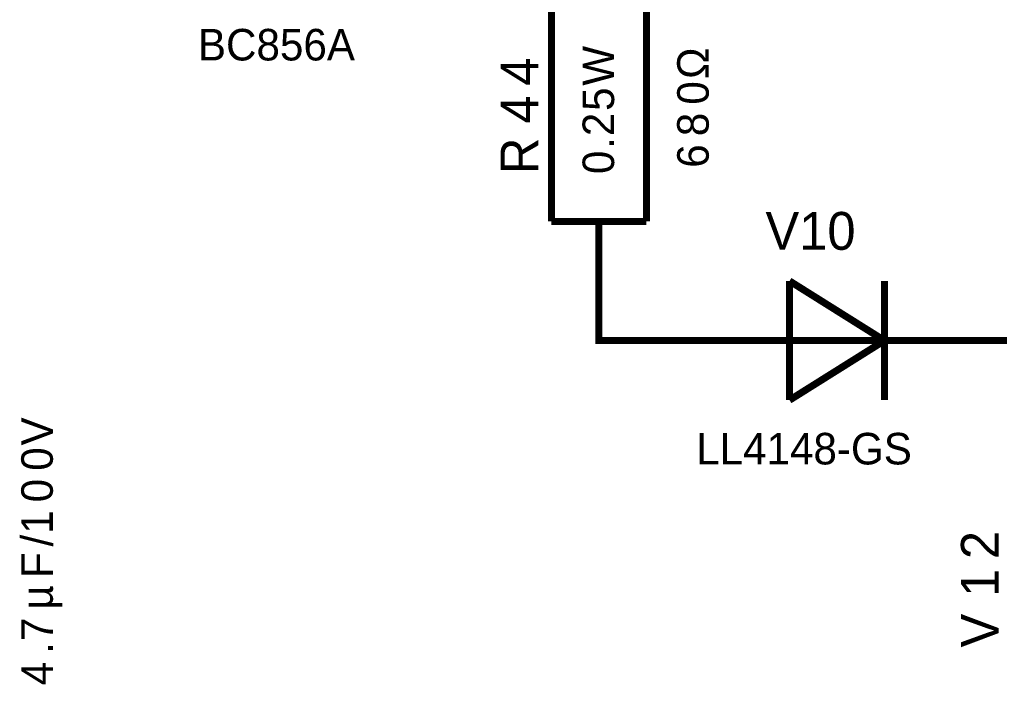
# Model space of a CAD drawing. Header units: millimetres. Extents: x 0 to 420, y 0 to 297.
# Drawn here: x 183.18 to 224.32, y 155.56 to 183.47 of the extents above; entities that cross this region are included whole.
import ezdxf

# ---------------------------------------------------------------- set-up
doc = ezdxf.new("R2010")
doc.units = ezdxf.units.MM
doc.layers.add('Sheet', color=255, linetype='Continuous')

msp = doc.modelspace()

# ---------------------------------------------------------------- linework, layer by layer
at = {"layer": 'Sheet', "const_width": 0.3}
for points in [[(205.515, 174.994), (205.515, 184.996)], [(209.503, 174.994), (209.503, 184.996)], [(205.515, 174.994), (209.503, 174.994)], [(207.501, 174.994), (207.501, 172.494)], [(207.501, 172.494), (207.501, 169.993), (212.499, 169.993)], [(215.512, 172.494), (215.512, 167.493)], [(219.5, 169.993), (215.512, 172.494)], [(219.5, 172.494), (219.5, 167.493)], [(214.998, 169.993), (212.499, 169.993)], [(214.998, 169.993), (219.997, 169.993)], [(215.512, 167.493), (219.5, 169.993)], [(219.997, 169.993), (222.496, 169.993)], [(227.494, 169.993), (222.496, 169.993)]]:
    msp.add_lwpolyline(points, dxfattribs=at)

# ---------------------------------------------------------------- texts
at = {"layer": 'Sheet'}
for s, height, p in [('BC856A', 1.3247, (190.668, 181.75)), ('V10', 1.5897, (214.502, 173.802)), ('LL4148-GS', 1.3247, (211.589, 164.794))]:
    msp.add_text(s, height=height, dxfattribs=at).set_placement(p)
for s, height, p in [('W', 1.325, (208.146, 180.69)), ('Ω', 1.325, (212.119, 180.955)), ('4', 1.59, (204.968, 180.69)), ('0', 1.325, (212.119, 179.896)), ('4', 1.59, (204.968, 179.101)), ('5', 1.325, (208.146, 179.631)), ('2', 1.325, (208.146, 178.571)), ('8', 1.325, (212.119, 178.571)), ('R', 1.59, (204.968, 176.981)), ('.', 1.325, (208.146, 178.041)), ('6', 1.325, (212.119, 177.246)), ('0', 1.325, (208.146, 176.981)), ('V', 1.325, (184.578, 165.589)), ('0', 1.325, (184.578, 164.529)), ('0', 1.325, (184.578, 163.204)), ('1', 1.325, (184.578, 161.88)), ('/', 1.325, (184.578, 161.35)), ('2', 1.59, (224.3, 160.82)), ('F', 1.325, (184.578, 160.025)), ('1', 1.59, (224.3, 159.23)), ('µ', 1.325, (184.578, 158.7)), ('V', 1.59, (224.3, 157.111)), ('7', 1.325, (184.578, 157.376)), ('.', 1.325, (184.578, 156.846)), ('4', 1.325, (184.578, 155.521))]:
    msp.add_text(s, height=height, rotation=90, dxfattribs=at).set_placement(p)

doc.saveas('drawing.dxf')
